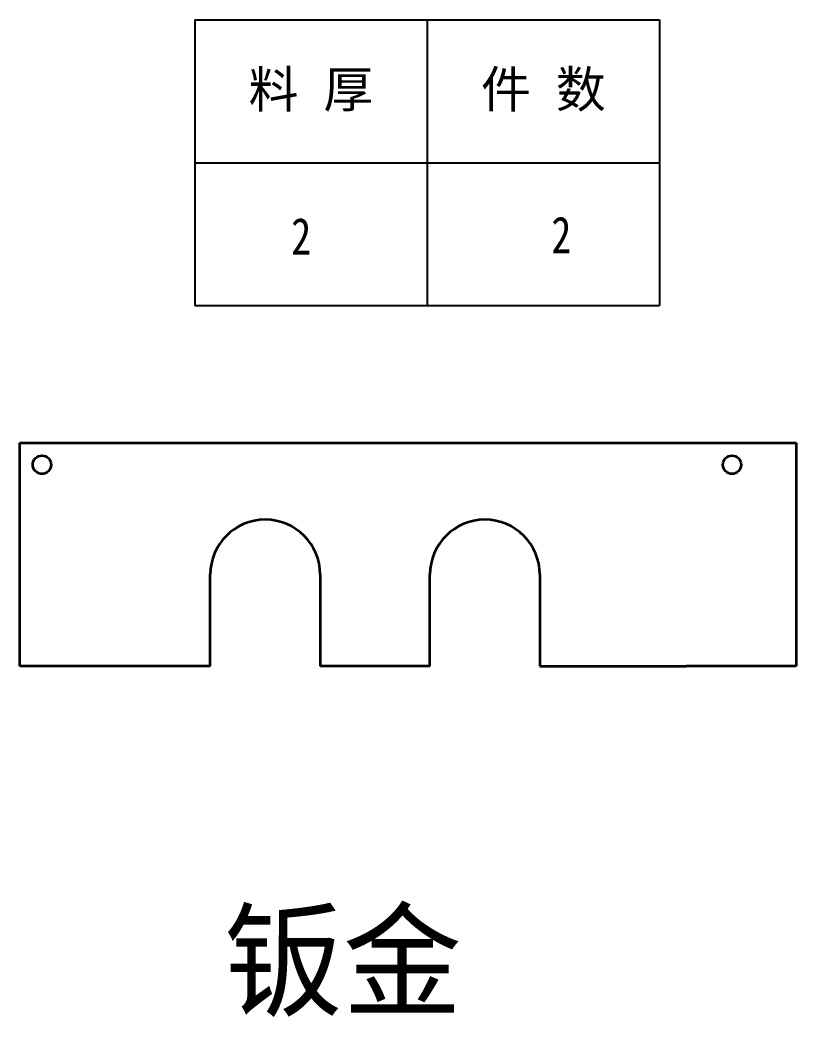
# Model space of a CAD drawing. Header units: millimetres. Extents: x -15766 to 80009, y -9701 to 15159.
# Drawn here: x 10842.1 to 11054.1, y 13571.5 to 13843.9 of the extents above; entities that cross this region are included whole.
import ezdxf
from ezdxf.enums import TextEntityAlignment as Align

# ---------------------------------------------------------------- set-up
doc = ezdxf.new("R2010")
doc.units = ezdxf.units.MM
doc.layers.add('07', color=7, linetype='Continuous')
doc.layers.add('AM_VIS', color=7, linetype='Continuous', lineweight=18)
doc.layers.add('word_dim', color=9, linetype='Continuous', lineweight=18)
doc.styles.add('DIM', font='', dxfattribs={"width": 0.8})
doc.styles.get('DIM').set_extended_font_data('NSimSun')

# ---------------------------------------------------------------- blocks, each defined once
blk = doc.blocks.new('*T2185')
at = {"color": 0, "linetype": 'ByBlock', "lineweight": -2, "transparency": 16777216}
for p, q in [((0, 0), (127, 0)), ((0, 0), (0, -78)), ((63.5, 0), (63.5, -78)), ((127, 0), (127, -78)), ((0, -39), (127, -39)), ((0, -78), (127, -78))]:
    blk.add_line(p, q, dxfattribs=at)
at = {"color": 0, "transparency": 16777216, "char_height": 10, "width": 60.5, "attachment_point": 5}
for s, insert in [('{\\fSimSun|b0|i0|c134|p2;料 厚}', (31.75, -19.5)), ('{\\fSimSun|b0|i0|c134|p2;件 数}', (95.25, -19.5))]:
    blk.add_mtext(s, dxfattribs=dict(at, insert=insert))
blk = doc.blocks.new('拆图参数')
blk.add_blockref('*T2185', (-63.5, 78))
at = {"style": 'DIM', "width": 0.8}
blk.add_attdef('6', text='', height=10, dxfattribs=at).set_placement((-37.13, 18.91), align=Align.MIDDLE_LEFT)
blk.add_attdef('1', text='', height=10, dxfattribs=at).set_placement((36.65, 19.27), align=Align.MIDDLE_CENTER)

msp = doc.modelspace()

# ---------------------------------------------------------------- linework, layer by layer
at = {"layer": 'AM_VIS', "lineweight": 35}
for p, q in [((10842.07557, 13667.39307), (10842.07557, 13728.39307)), ((10842.07557, 13728.39307), (11054.07557, 13728.39307)), ((11054.07557, 13728.39307), (11054.07557, 13667.39307)), ((11054.07557, 13728.39307), (11054.07557, 13667.39307)), ((10894.07557, 13667.39307), (10894.07557, 13692.39307)), ((10924.07557, 13692.39307), (10924.07557, 13667.39307)), ((10954.07557, 13667.39307), (10954.07557, 13692.39307)), ((10984.07557, 13692.39307), (10984.07557, 13667.39307)), ((10954.07557, 13667.39307), (10924.07557, 13667.39307)), ((11054.07557, 13667.39307), (11024.07557, 13667.39307))]:
    msp.add_line(p, q, dxfattribs=at)
at = {"layer": 'AM_VIS', "lineweight": 35, "ltscale": 0.1}
for p, q in [((10894.07557, 13667.39307), (10842.07557, 13667.39307)), ((10984.07557, 13667.39307), (11024.07557, 13667.39307))]:
    msp.add_line(p, q, dxfattribs=at)
at = {"layer": 'AM_VIS', "lineweight": 35}
for centre in [(10848.07557, 13722.39307), (11036.57557, 13722.39307)]:
    msp.add_circle(centre, 2.5, dxfattribs=at)
for centre in [(10909.07557, 13692.39307), (10969.07557, 13692.39307)]:
    msp.add_arc(centre, 15, 0, 179.999995, dxfattribs=at)

# ---------------------------------------------------------------- block references
at = {"layer": '07'}
msp.add_blockref('拆图参数', (10953.3093, 13765.92331), dxfattribs=at).add_auto_attribs({'1': '2', '6': '2'})

# ---------------------------------------------------------------- texts
at = {"layer": 'word_dim', "color": 3, "insert": (10897.79583, 13599.3827), "char_height": 25, "width": 116.6634772, "attachment_point": 1}
msp.add_mtext('钣金', dxfattribs=at)

doc.saveas('drawing.dxf')
